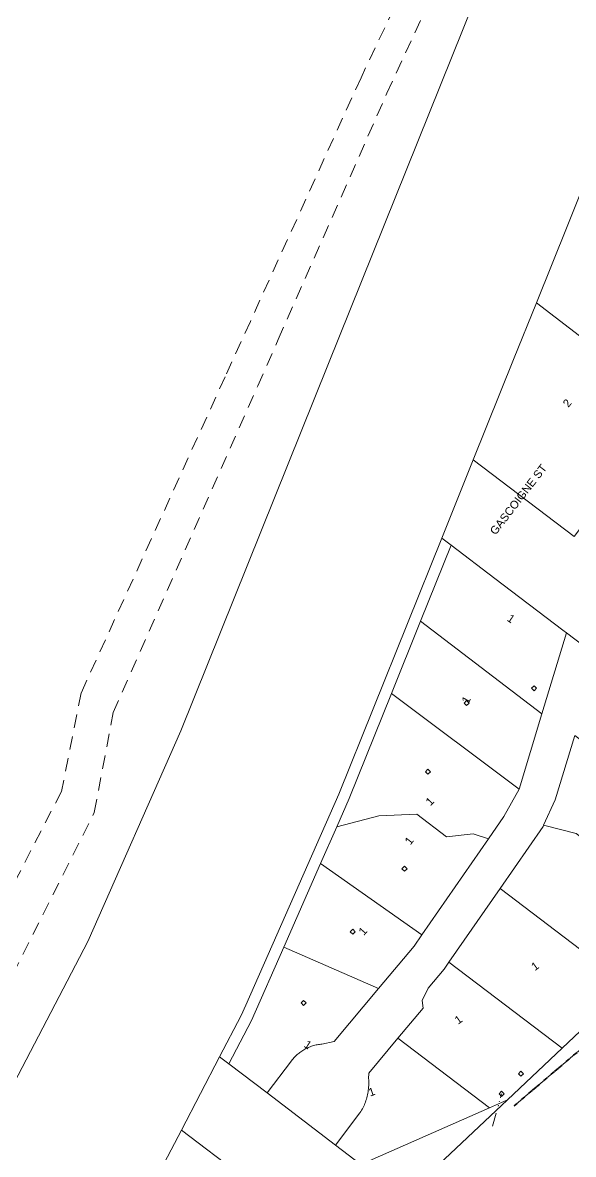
# Model space of a CAD drawing. Header units: metres. Extents: x 264899 to 270320, y 6185871 to 6191197.
# Drawn here: x 267766.3 to 267890.1, y 6186431.7 to 6186686.3 of the extents above; entities that cross this region are included whole.
import ezdxf
from ezdxf.enums import TextEntityAlignment as Align

# ---------------------------------------------------------------- set-up
doc = ezdxf.new("R2010")
doc.units = ezdxf.units.M
for name, pattern in [('Cable Exist OH', [1, 1, 0]), ('Dash', [5, 3, -2]), ('DASHED', [19.05, 12.7, -6.35]), ('PHANTOMX2', [6.6, 3, -0.75, 0.2, -0.75, 0.2, -0.75, 0.2, -0.75])]:
    doc.linetypes.add(name, pattern=pattern)
doc.layers.get('0').update_dxf_attribs({"color": 6})
for name, color, linetype, lineweight in [('_User_HV_Exist', 1, 'Continuous', 35), ('Cadastre Easements_SP_EXT', 58, 'DASHED', 15), ('Cadastre Land Parcels_SP_EXT', 118, 'Continuous', 15), ('Cadastre Roads_SP_EXT', 218, 'Continuous', 15), ('Mains_HV_EXT', 13, 'Continuous', 25), ('Services_SP_EXT', 42, 'PHANTOMX2', 20)]:
    doc.layers.add(name, color=color, linetype=linetype, lineweight=lineweight)
doc.layers.get('0').freeze()
doc.styles.get("Standard").update_dxf_attribs({"font": 'arial.ttf'})

# ---------------------------------------------------------------- blocks, each defined once
blk = doc.blocks.new('CCP_EXT')
at = {"flags": 9}
blk.add_attdef('NOTES', text='', height=0.2, dxfattribs=at).set_placement((0, -2), align=Align.MIDDLE_LEFT)
blk.add_wipeout([(0, 0.57), (0.57, 0), (0, -0.57), (-0.57, 0)])
blk.add_lwpolyline([(-0.57, 0), (0, 0.57), (0.57, 0), (0, -0.57), (-0.57, 0)])
at = {"flags": 1}
blk.add_attdef('Z', (0, 0), '', height=0.2, dxfattribs=at)
at = {"flags": 9}
for tag, p in [('CCP_TYPE', (0, 0)), ('CONSTRUCTED_VOLTAGE', (0, -0.2)), ('OPERATING_VOLTAGE', (0, -0.6)), ('ORIENTATION', (0, -0.8)), ('OWNED_BY', (0, -1)), ('STATE', (0, -1.8)), ('NO_PHASES', (0, -0.4)), ('USAGE', (0, -1.2)), ('LEGEND', (0, -1.4)), ('LIFE_SUPPORT', (0, -1.6))]:
    blk.add_attdef(tag, text='', height=0.2, dxfattribs=at).set_placement(p, align=Align.MIDDLE_LEFT)

msp = doc.modelspace()

# ---------------------------------------------------------------- linework, layer by layer
at = {"layer": 'Cadastre Land Parcels_SP_EXT', "linetype": 'Continuous'}
for points in [[(267756.88, 6186433.53), (267780.9, 6186479.51), (267801.82, 6186526.97), (267834.88, 6186609.24), (267920.88, 6186823.24), (267911.53, 6186830.21), (267907.34, 6186833.33), (267886.86, 6186848.59), (267754.12, 6186673.85)], [(267920.88, 6186823.24), (267834.88, 6186609.24), (267801.82, 6186526.97), (267780.9, 6186479.51), (267756.88, 6186433.53)], [(267790.23, 6186414.67), (267801.97, 6186437.14), (267810.55, 6186453.59), (267815.42, 6186462.9), (267816.45, 6186465.24), (267837.36, 6186512.71), (267860.5, 6186570.32), (267867.58, 6186587.92), (267876.64, 6186610.48), (267881.77, 6186623.25), (267888.83, 6186640.8), (267895.97, 6186658.58), (267902.83, 6186675.64), (267910.02, 6186693.54)], [(267895.71, 6186543.5), (267888.49, 6186549), (267882.99, 6186530.78), (267877.88, 6186513.85), (267874.46, 6186507.64), (267870.97, 6186502.61), (267856.01, 6186481.03), (267854.26, 6186478.49), (267846.27, 6186468.95), (267836.33, 6186457.06), (267833.54, 6186456.46), (267833.27, 6186456.44), (267833, 6186456.41), (267832.74, 6186456.37), (267832.48, 6186456.32), (267832.21, 6186456.27), (267831.95, 6186456.2), (267831.7, 6186456.13), (267831.44, 6186456.06), (267831.19, 6186455.97), (267830.93, 6186455.88), (267830.69, 6186455.79), (267830.44, 6186455.68), (267830.2, 6186455.57), (267829.96, 6186455.45), (267829.72, 6186455.32), (267829.49, 6186455.19), (267829.26, 6186455.05), (267829.03, 6186454.91), (267828.81, 6186454.76), (267828.6, 6186454.6), (267828.39, 6186454.44), (267828.18, 6186454.27), (267827.97, 6186454.09), (267827.78, 6186453.91), (267827.59, 6186453.73), (267827.4, 6186453.53), (267827.22, 6186453.34), (267827.04, 6186453.13), (267826.87, 6186452.93), (267826.71, 6186452.72), (267821.2, 6186445.48), (267836.59, 6186433.76), (267842.1, 6186440.99), (267842.1, 6186440.99), (267842.29, 6186441.28), (267842.46, 6186441.58), (267842.63, 6186441.88), (267842.79, 6186442.18), (267842.94, 6186442.49), (267843.08, 6186442.8), (267843.21, 6186443.12), (267843.33, 6186443.44), (267843.44, 6186443.76), (267843.55, 6186444.08), (267843.64, 6186444.41), (267843.73, 6186444.75), (267843.8, 6186445.08), (267843.87, 6186445.41), (267843.92, 6186445.75), (267843.97, 6186446.09), (267844.01, 6186446.43), (267844.03, 6186446.77), (267844.05, 6186447.12), (267844.06, 6186447.46), (267844.05, 6186447.8), (267844.06, 6186447.97), (267844.06, 6186448.13), (267844.06, 6186448.3), (267844.05, 6186448.47), (267844.04, 6186448.63), (267844.06, 6186449.92), (267850.64, 6186457.79), (267856.27, 6186464.52), (267856.11, 6186466.27), (267857.43, 6186469.04), (267861.03, 6186473.34), (267862.11, 6186474.9), (267873.6, 6186491.48), (267883.28, 6186505.45), (267883.39, 6186505.69), (267886.01, 6186511.4), (267890.39, 6186525.9)]]:
    msp.add_lwpolyline(points, dxfattribs=at)
for points in [[(267915.46, 6186603.71), (267923.23, 6186613.91), (267934.59, 6186628.82), (267895.97, 6186658.58), (267888.83, 6186640.8), (267881.77, 6186623.25), (267905.02, 6186605.41), (267912.42, 6186599.73), (267915.46, 6186603.71)], [(267912.42, 6186599.73), (267905.02, 6186605.41), (267881.77, 6186623.25), (267876.64, 6186610.48), (267867.58, 6186587.92), (267890.26, 6186570.64), (267912.42, 6186599.73)], [(267817.69, 6186461.8), (267824.94, 6186478.25), (267833.25, 6186497.12), (267836.88, 6186505.35), (267839.68, 6186511.73), (267849.17, 6186535.34), (267855.72, 6186551.63), (267862.59, 6186568.73), (267860.5, 6186570.32), (267837.36, 6186512.71), (267816.45, 6186465.24), (267815.42, 6186462.9), (267810.55, 6186453.59), (267812.59, 6186452.04), (267817.69, 6186461.8)], [(267888.49, 6186549), (267887.68, 6186549.61), (267872.43, 6186561.23), (267862.59, 6186568.73), (267855.72, 6186551.63), (267882.99, 6186530.78), (267888.49, 6186549)], [(267882.99, 6186530.78), (267855.72, 6186551.63), (267849.17, 6186535.34), (267877.88, 6186513.85), (267882.99, 6186530.78)], [(267877.88, 6186513.85), (267849.17, 6186535.34), (267839.68, 6186511.73), (267836.88, 6186505.35), (267846.35, 6186507.83), (267854.9, 6186508.19), (267861.53, 6186503.13), (267867.58, 6186503.77), (267870.97, 6186502.61), (267874.46, 6186507.64), (267877.88, 6186513.85)], [(267925.91, 6186501.49), (267921.17, 6186502.46), (267890.39, 6186525.9), (267886.01, 6186511.4), (267883.39, 6186505.69), (267890.72, 6186503.86), (267916.74, 6186484.04), (267925.91, 6186501.49)], [(267854.9, 6186508.19), (267846.35, 6186507.83), (267836.88, 6186505.35), (267833.25, 6186497.12), (267856.01, 6186481.03), (267870.97, 6186502.61), (267867.58, 6186503.77), (267861.53, 6186503.13), (267854.9, 6186508.19)], [(267915.79, 6186482.23), (267916.74, 6186484.04), (267890.72, 6186503.86), (267883.39, 6186505.69), (267883.28, 6186505.45), (267873.6, 6186491.48), (267902.37, 6186469.56), (267915.79, 6186482.23)], [(267854.26, 6186478.49), (267856.01, 6186481.03), (267833.25, 6186497.12), (267824.94, 6186478.25), (267846.27, 6186468.95), (267854.26, 6186478.49)], [(267902.37, 6186469.56), (267873.6, 6186491.48), (267862.11, 6186474.9), (267887.52, 6186455.54), (267902.37, 6186469.56)], [(267826.71, 6186452.72), (267826.87, 6186452.93), (267827.04, 6186453.13), (267827.22, 6186453.34), (267827.4, 6186453.53), (267827.59, 6186453.73), (267827.78, 6186453.91), (267827.97, 6186454.09), (267828.18, 6186454.27), (267828.39, 6186454.44), (267828.6, 6186454.6), (267828.81, 6186454.76), (267829.03, 6186454.91), (267829.26, 6186455.05), (267829.49, 6186455.19), (267829.72, 6186455.32), (267829.96, 6186455.45), (267830.2, 6186455.57), (267830.44, 6186455.68), (267830.69, 6186455.79), (267830.93, 6186455.88), (267831.19, 6186455.97), (267831.44, 6186456.06), (267831.7, 6186456.13), (267831.95, 6186456.2), (267832.21, 6186456.27), (267832.48, 6186456.32), (267832.74, 6186456.37), (267833, 6186456.41), (267833.27, 6186456.44), (267833.54, 6186456.46), (267836.33, 6186457.06), (267846.27, 6186468.95), (267824.94, 6186478.25), (267817.69, 6186461.8), (267812.59, 6186452.04), (267821.2, 6186445.48), (267826.71, 6186452.72)], [(267875.25, 6186443.95), (267887.52, 6186455.54), (267862.11, 6186474.9), (267861.03, 6186473.34), (267857.43, 6186469.04), (267856.11, 6186466.27), (267856.27, 6186464.52), (267850.64, 6186457.79), (267871.18, 6186442.15), (267875.25, 6186443.95)], [(267871.18, 6186442.15), (267850.64, 6186457.79), (267844.06, 6186449.92), (267844.04, 6186448.63), (267844.05, 6186448.47), (267844.06, 6186448.3), (267844.06, 6186448.13), (267844.06, 6186447.97), (267844.05, 6186447.8), (267844.06, 6186447.46), (267844.05, 6186447.12), (267844.03, 6186446.77), (267844.01, 6186446.43), (267843.97, 6186446.09), (267843.92, 6186445.75), (267843.87, 6186445.41), (267843.8, 6186445.08), (267843.73, 6186444.75), (267843.64, 6186444.41), (267843.55, 6186444.08), (267843.44, 6186443.76), (267843.33, 6186443.44), (267843.21, 6186443.12), (267843.08, 6186442.8), (267842.94, 6186442.49), (267842.79, 6186442.18), (267842.63, 6186441.88), (267842.46, 6186441.58), (267842.29, 6186441.28), (267842.1, 6186440.99), (267836.59, 6186433.76), (267842.32, 6186429.4), (267871.18, 6186442.15)], [(267836.59, 6186433.76), (267821.2, 6186445.48), (267812.59, 6186452.04), (267810.55, 6186453.59), (267801.97, 6186437.14), (267828.82, 6186416.69), (267818.43, 6186390.62), (267838.53, 6186409.29), (267849.58, 6186419.72), (267875.25, 6186443.95), (267871.18, 6186442.15), (267842.32, 6186429.4), (267836.59, 6186433.76)]]:
    msp.add_lwpolyline(points, close=True, dxfattribs=at)

# ---------------------------------------------------------------- texts
at = {"layer": 'Cadastre Land Parcels_SP_EXT'}
for s, rotation, p in [('2', 51.4343, (267888.95, 6186599.57)), ('1', 325.5343, (267874.98, 6186551.83)), ('1', 62.8557, (267866.44, 6186532.9)), ('1', 45.5989, (267857.94, 6186509.95)), ('1', 52.3785, (267853.43, 6186501.13)), ('1', 48.8141, (267842.95, 6186480.77)), ('1', 35.4904, (267881.4, 6186472.87)), ('1', 35.4906, (267864.17, 6186460.83)), ('1', 326.9009, (267829.32, 6186455.96)), ('1', 19.2415, (267844.37, 6186444.66))]:
    msp.add_text(s, height=1.8, rotation=rotation, dxfattribs=at).set_placement(p)
at = {"layer": 'Cadastre Roads_SP_EXT'}
msp.add_text('GASCOIGNE ST', height=1.8, rotation=52.3957, dxfattribs=at).set_placement((267872.57, 6186570.86))

# ---------------------------------------------------------------- next in the draw order: block references
at = {"layer": 'Services_SP_EXT'}
for p in [(267881.24, 6186536.51), (267866.08, 6186533.19), (267857.38, 6186517.75), (267852.11, 6186495.93), (267840.47, 6186481.74), (267829.43, 6186465.73), (267878.27, 6186449.79), (267873.94, 6186445.28)]:
    msp.add_blockref('CCP_EXT', p, dxfattribs=at)

# ---------------------------------------------------------------- next in the draw order: linework, layer by layer
at = {"layer": '_User_HV_Exist', "linetype": 'Cable Exist OH'}
msp.add_lwpolyline([(267876.73, 6186442.55), (267907.04, 6186468.37)], dxfattribs=at)
at = {"layer": 'Cadastre Easements_SP_EXT', "linetype": 'Dash'}
msp.add_lwpolyline([(267737.15, 6186418.52), (267782.35, 6186508.6), (267786.62, 6186531.05), (267819.11, 6186604.54), (267823.72, 6186614.97), (267848.15, 6186670.37), (267863.89, 6186704.58), (267902.55, 6186797.29), (267911.53, 6186830.21), (267918.92, 6186855.46), (267916.28, 6186887.33), (267911.54, 6186881.09), (267913.77, 6186855.68), (267907.34, 6186833.33), (267897.61, 6186799.1), (267858.35, 6186707.71), (267842.33, 6186673.88), (267817.45, 6186619.05), (267811.78, 6186606.58), (267779.43, 6186535.48), (267774.98, 6186513.32), (267729.42, 6186424.92)], dxfattribs=at)
at = {"layer": 'Mains_HV_EXT', "linetype": 'Cable Exist OH'}
msp.add_lwpolyline([(267876.73, 6186442.55), (267907.04, 6186468.37)], dxfattribs=at)
at = {"layer": 'Services_SP_EXT'}
msp.add_lwpolyline([(267871.87, 6186438.01), (267873.94, 6186445.28)], dxfattribs=at)

doc.saveas('drawing.dxf')
